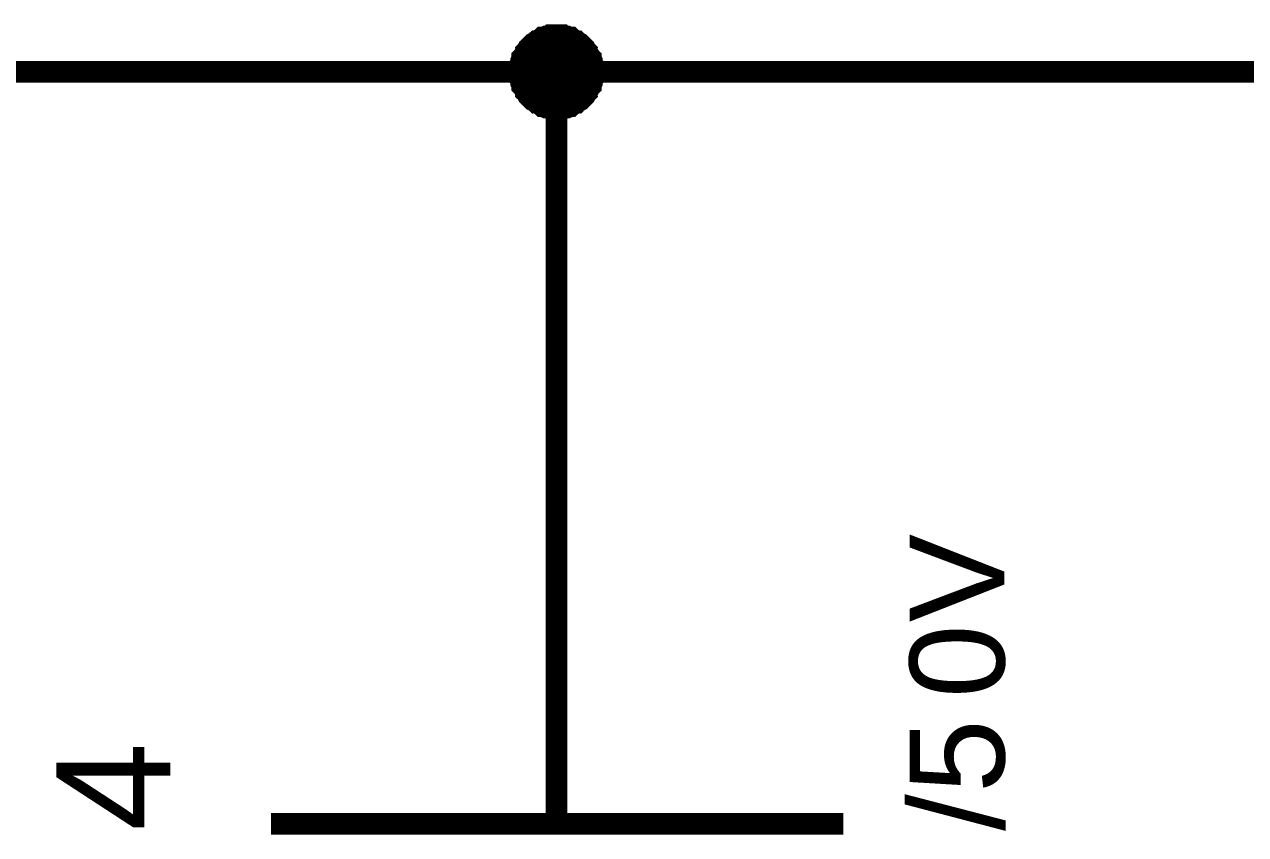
# Model space of a CAD drawing. Header units: millimetres. Extents: x -2024 to 917, y -725 to 13.
# Drawn here: x 659.55 to 676.61, y -456.94 to -445.63 of the extents above; entities that cross this region are included whole.
import ezdxf

# ---------------------------------------------------------------- set-up
doc = ezdxf.new("R2010")
doc.units = ezdxf.units.MM
doc.layers.add('Sheet', color=255, linetype='Continuous')
doc.styles.get("Standard").update_dxf_attribs({"font": 'arial.ttf'})

msp = doc.modelspace()

# ---------------------------------------------------------------- linework, layer by layer
at = {"layer": 'Sheet'}
for points, const_width in [([(666.469, -446.293), (666.469, -446.26), (666.469, -446.244), (666.469, -446.21), (666.486, -446.194), (666.486, -446.161), (666.486, -446.144), (666.502, -446.111), (666.502, -446.095), (666.519, -446.078), (666.535, -446.045), (666.552, -446.028), (666.552, -446.012), (666.569, -445.995), (666.585, -445.962), (666.602, -445.946), (666.618, -445.929), (666.635, -445.912), (666.651, -445.896), (666.684, -445.879), (666.701, -445.863), (666.717, -445.863), (666.734, -445.846), (666.767, -445.83), (666.784, -445.813), (666.8, -445.813), (666.833, -445.797), (666.85, -445.797), (666.883, -445.797), (666.9, -445.78), (666.933, -445.78), (666.949, -445.78), (666.982, -445.78)], 0.3), ([(666.469, -446.293), (666.469, -446.26), (666.469, -446.244), (666.469, -446.21), (666.486, -446.194), (666.486, -446.161), (666.486, -446.144), (666.502, -446.111), (666.502, -446.095), (666.519, -446.078), (666.535, -446.045), (666.552, -446.028), (666.552, -446.012), (666.569, -445.995), (666.585, -445.962), (666.602, -445.946), (666.618, -445.929), (666.635, -445.912), (666.651, -445.896), (666.684, -445.879), (666.701, -445.863), (666.717, -445.863), (666.734, -445.846), (666.767, -445.83), (666.784, -445.813), (666.8, -445.813), (666.833, -445.797), (666.85, -445.797), (666.883, -445.797), (666.9, -445.78), (666.933, -445.78), (666.949, -445.78), (666.982, -445.78)], 0.3), ([(666.469, -446.293), (666.469, -446.26), (666.469, -446.244), (666.469, -446.21), (666.486, -446.194), (666.486, -446.161), (666.486, -446.144), (666.502, -446.111), (666.502, -446.095), (666.519, -446.078), (666.535, -446.045), (666.552, -446.028), (666.552, -446.012), (666.569, -445.995), (666.585, -445.962), (666.602, -445.946), (666.618, -445.929), (666.635, -445.912), (666.651, -445.896), (666.684, -445.879), (666.701, -445.863), (666.717, -445.863), (666.734, -445.846), (666.767, -445.83), (666.784, -445.813), (666.8, -445.813), (666.833, -445.797), (666.85, -445.797), (666.883, -445.797), (666.9, -445.78), (666.933, -445.78), (666.949, -445.78), (666.982, -445.78)], 0.3), ([(666.469, -446.293), (666.469, -446.26), (666.469, -446.244), (666.469, -446.21), (666.486, -446.194), (666.486, -446.161), (666.486, -446.144), (666.502, -446.111), (666.502, -446.095), (666.519, -446.078), (666.535, -446.045), (666.552, -446.028), (666.552, -446.012), (666.569, -445.995), (666.585, -445.962), (666.602, -445.946), (666.618, -445.929), (666.635, -445.912), (666.651, -445.896), (666.684, -445.879), (666.701, -445.863), (666.717, -445.863), (666.734, -445.846), (666.767, -445.83), (666.784, -445.813), (666.8, -445.813), (666.833, -445.797), (666.85, -445.797), (666.883, -445.797), (666.9, -445.78), (666.933, -445.78), (666.949, -445.78), (666.982, -445.78)], 0.3), ([(666.982, -445.78), (666.982, -445.78)], 0.3), ([(666.982, -445.78), (667.015, -445.78), (667.032, -445.78), (667.065, -445.78), (667.082, -445.797), (667.115, -445.797), (667.131, -445.797), (667.164, -445.813), (667.181, -445.813), (667.197, -445.83), (667.231, -445.846), (667.247, -445.863), (667.264, -445.863), (667.28, -445.879), (667.313, -445.896), (667.33, -445.912), (667.346, -445.929), (667.363, -445.946), (667.38, -445.962), (667.396, -445.995), (667.413, -446.012), (667.413, -446.028), (667.429, -446.045), (667.446, -446.078), (667.462, -446.095), (667.462, -446.111), (667.479, -446.144), (667.479, -446.161), (667.479, -446.194), (667.495, -446.21), (667.495, -446.244), (667.495, -446.26), (667.495, -446.293)], 0.3), ([(666.982, -445.78), (666.982, -445.78)], 0.3), ([(666.982, -445.78), (667.015, -445.78), (667.032, -445.78), (667.065, -445.78), (667.082, -445.797), (667.115, -445.797), (667.131, -445.797), (667.164, -445.813), (667.181, -445.813), (667.197, -445.83), (667.231, -445.846), (667.247, -445.863), (667.264, -445.863), (667.28, -445.879), (667.313, -445.896), (667.33, -445.912), (667.346, -445.929), (667.363, -445.946), (667.38, -445.962), (667.396, -445.995), (667.413, -446.012), (667.413, -446.028), (667.429, -446.045), (667.446, -446.078), (667.462, -446.095), (667.462, -446.111), (667.479, -446.144), (667.479, -446.161), (667.479, -446.194), (667.495, -446.21), (667.495, -446.244), (667.495, -446.26), (667.495, -446.293)], 0.3), ([(666.982, -445.78), (666.982, -445.78)], 0.3), ([(666.982, -445.78), (667.015, -445.78), (667.032, -445.78), (667.065, -445.78), (667.082, -445.797), (667.115, -445.797), (667.131, -445.797), (667.164, -445.813), (667.181, -445.813), (667.197, -445.83), (667.231, -445.846), (667.247, -445.863), (667.264, -445.863), (667.28, -445.879), (667.313, -445.896), (667.33, -445.912), (667.346, -445.929), (667.363, -445.946), (667.38, -445.962), (667.396, -445.995), (667.413, -446.012), (667.413, -446.028), (667.429, -446.045), (667.446, -446.078), (667.462, -446.095), (667.462, -446.111), (667.479, -446.144), (667.479, -446.161), (667.479, -446.194), (667.495, -446.21), (667.495, -446.244), (667.495, -446.26), (667.495, -446.293)], 0.3), ([(666.982, -445.78), (666.982, -445.78)], 0.3), ([(666.982, -445.78), (667.015, -445.78), (667.032, -445.78), (667.065, -445.78), (667.082, -445.797), (667.115, -445.797), (667.131, -445.797), (667.164, -445.813), (667.181, -445.813), (667.197, -445.83), (667.231, -445.846), (667.247, -445.863), (667.264, -445.863), (667.28, -445.879), (667.313, -445.896), (667.33, -445.912), (667.346, -445.929), (667.363, -445.946), (667.38, -445.962), (667.396, -445.995), (667.413, -446.012), (667.413, -446.028), (667.429, -446.045), (667.446, -446.078), (667.462, -446.095), (667.462, -446.111), (667.479, -446.144), (667.479, -446.161), (667.479, -446.194), (667.495, -446.21), (667.495, -446.244), (667.495, -446.26), (667.495, -446.293)], 0.3), ([(666.469, -446.293), (666.469, -446.26), (666.469, -446.244), (666.469, -446.21), (666.486, -446.194), (666.486, -446.161), (666.486, -446.144), (666.502, -446.111), (666.502, -446.095), (666.519, -446.078), (666.535, -446.045), (666.552, -446.028), (666.552, -446.012), (666.569, -445.995), (666.585, -445.962), (666.602, -445.946), (666.618, -445.929), (666.635, -445.912), (666.651, -445.896), (666.684, -445.879), (666.701, -445.863), (666.717, -445.863), (666.734, -445.846), (666.767, -445.83), (666.784, -445.813), (666.8, -445.813), (666.833, -445.797), (666.85, -445.797), (666.883, -445.797), (666.9, -445.78), (666.933, -445.78), (666.949, -445.78), (666.982, -445.78)], 0.0991), ([(666.469, -446.293), (666.469, -446.26), (666.469, -446.244), (666.469, -446.21), (666.486, -446.194), (666.486, -446.161), (666.486, -446.144), (666.502, -446.111), (666.502, -446.095), (666.519, -446.078), (666.535, -446.045), (666.552, -446.028), (666.552, -446.012), (666.569, -445.995), (666.585, -445.962), (666.602, -445.946), (666.618, -445.929), (666.635, -445.912), (666.651, -445.896), (666.684, -445.879), (666.701, -445.863), (666.717, -445.863), (666.734, -445.846), (666.767, -445.83), (666.784, -445.813), (666.8, -445.813), (666.833, -445.797), (666.85, -445.797), (666.883, -445.797), (666.9, -445.78), (666.933, -445.78), (666.949, -445.78), (666.982, -445.78)], 0.0991), ([(666.469, -446.293), (666.469, -446.26), (666.469, -446.244), (666.469, -446.21), (666.486, -446.194), (666.486, -446.161), (666.486, -446.144), (666.502, -446.111), (666.502, -446.095), (666.519, -446.078), (666.535, -446.045), (666.552, -446.028), (666.552, -446.012), (666.569, -445.995), (666.585, -445.962), (666.602, -445.946), (666.618, -445.929), (666.635, -445.912), (666.651, -445.896), (666.684, -445.879), (666.701, -445.863), (666.717, -445.863), (666.734, -445.846), (666.767, -445.83), (666.784, -445.813), (666.8, -445.813), (666.833, -445.797), (666.85, -445.797), (666.883, -445.797), (666.9, -445.78), (666.933, -445.78), (666.949, -445.78), (666.982, -445.78)], 0.0991), ([(666.469, -446.293), (666.469, -446.26), (666.469, -446.244), (666.469, -446.21), (666.486, -446.194), (666.486, -446.161), (666.486, -446.144), (666.502, -446.111), (666.502, -446.095), (666.519, -446.078), (666.535, -446.045), (666.552, -446.028), (666.552, -446.012), (666.569, -445.995), (666.585, -445.962), (666.602, -445.946), (666.618, -445.929), (666.635, -445.912), (666.651, -445.896), (666.684, -445.879), (666.701, -445.863), (666.717, -445.863), (666.734, -445.846), (666.767, -445.83), (666.784, -445.813), (666.8, -445.813), (666.833, -445.797), (666.85, -445.797), (666.883, -445.797), (666.9, -445.78), (666.933, -445.78), (666.949, -445.78), (666.982, -445.78)], 0.0991), ([(666.982, -445.78), (666.982, -445.78)], 0.0991), ([(666.982, -445.78), (667.015, -445.78), (667.032, -445.78), (667.065, -445.78), (667.082, -445.797), (667.115, -445.797), (667.131, -445.797), (667.164, -445.813), (667.181, -445.813), (667.197, -445.83), (667.231, -445.846), (667.247, -445.863), (667.264, -445.863), (667.28, -445.879), (667.313, -445.896), (667.33, -445.912), (667.346, -445.929), (667.363, -445.946), (667.38, -445.962), (667.396, -445.995), (667.413, -446.012), (667.413, -446.028), (667.429, -446.045), (667.446, -446.078), (667.462, -446.095), (667.462, -446.111), (667.479, -446.144), (667.479, -446.161), (667.479, -446.194), (667.495, -446.21), (667.495, -446.244), (667.495, -446.26), (667.495, -446.293)], 0.0991), ([(666.982, -445.78), (666.982, -445.78)], 0.0991), ([(666.982, -445.78), (667.015, -445.78), (667.032, -445.78), (667.065, -445.78), (667.082, -445.797), (667.115, -445.797), (667.131, -445.797), (667.164, -445.813), (667.181, -445.813), (667.197, -445.83), (667.231, -445.846), (667.247, -445.863), (667.264, -445.863), (667.28, -445.879), (667.313, -445.896), (667.33, -445.912), (667.346, -445.929), (667.363, -445.946), (667.38, -445.962), (667.396, -445.995), (667.413, -446.012), (667.413, -446.028), (667.429, -446.045), (667.446, -446.078), (667.462, -446.095), (667.462, -446.111), (667.479, -446.144), (667.479, -446.161), (667.479, -446.194), (667.495, -446.21), (667.495, -446.244), (667.495, -446.26), (667.495, -446.293)], 0.0991), ([(666.982, -445.78), (666.982, -445.78)], 0.0991), ([(666.982, -445.78), (667.015, -445.78), (667.032, -445.78), (667.065, -445.78), (667.082, -445.797), (667.115, -445.797), (667.131, -445.797), (667.164, -445.813), (667.181, -445.813), (667.197, -445.83), (667.231, -445.846), (667.247, -445.863), (667.264, -445.863), (667.28, -445.879), (667.313, -445.896), (667.33, -445.912), (667.346, -445.929), (667.363, -445.946), (667.38, -445.962), (667.396, -445.995), (667.413, -446.012), (667.413, -446.028), (667.429, -446.045), (667.446, -446.078), (667.462, -446.095), (667.462, -446.111), (667.479, -446.144), (667.479, -446.161), (667.479, -446.194), (667.495, -446.21), (667.495, -446.244), (667.495, -446.26), (667.495, -446.293)], 0.0991), ([(666.982, -445.78), (666.982, -445.78)], 0.0991), ([(666.982, -445.78), (667.015, -445.78), (667.032, -445.78), (667.065, -445.78), (667.082, -445.797), (667.115, -445.797), (667.131, -445.797), (667.164, -445.813), (667.181, -445.813), (667.197, -445.83), (667.231, -445.846), (667.247, -445.863), (667.264, -445.863), (667.28, -445.879), (667.313, -445.896), (667.33, -445.912), (667.346, -445.929), (667.363, -445.946), (667.38, -445.962), (667.396, -445.995), (667.413, -446.012), (667.413, -446.028), (667.429, -446.045), (667.446, -446.078), (667.462, -446.095), (667.462, -446.111), (667.479, -446.144), (667.479, -446.161), (667.479, -446.194), (667.495, -446.21), (667.495, -446.244), (667.495, -446.26), (667.495, -446.293)], 0.0991), ([(679.478, -446.293), (666.982, -446.293), (602.019, -446.293)], 0.3), ([(666.982, -446.807), (666.949, -446.807), (666.933, -446.807), (666.9, -446.807), (666.883, -446.79), (666.85, -446.79), (666.833, -446.79), (666.8, -446.773), (666.784, -446.773), (666.767, -446.757), (666.734, -446.74), (666.717, -446.724), (666.701, -446.724), (666.684, -446.707), (666.651, -446.691), (666.635, -446.674), (666.618, -446.658), (666.602, -446.641), (666.585, -446.624), (666.569, -446.591), (666.552, -446.575), (666.552, -446.558), (666.535, -446.542), (666.519, -446.509), (666.502, -446.492), (666.502, -446.475), (666.486, -446.442), (666.486, -446.426), (666.486, -446.393), (666.469, -446.376), (666.469, -446.343), (666.469, -446.326), (666.469, -446.293)], 0.3), ([(666.469, -446.293), (666.469, -446.293)], 0.3), ([(666.982, -446.807), (666.949, -446.807), (666.933, -446.807), (666.9, -446.807), (666.883, -446.79), (666.85, -446.79), (666.833, -446.79), (666.8, -446.773), (666.784, -446.773), (666.767, -446.757), (666.734, -446.74), (666.717, -446.724), (666.701, -446.724), (666.684, -446.707), (666.651, -446.691), (666.635, -446.674), (666.618, -446.658), (666.602, -446.641), (666.585, -446.624), (666.569, -446.591), (666.552, -446.575), (666.552, -446.558), (666.535, -446.542), (666.519, -446.509), (666.502, -446.492), (666.502, -446.475), (666.486, -446.442), (666.486, -446.426), (666.486, -446.393), (666.469, -446.376), (666.469, -446.343), (666.469, -446.326), (666.469, -446.293)], 0.3), ([(666.469, -446.293), (666.469, -446.293)], 0.3), ([(666.982, -446.807), (666.949, -446.807), (666.933, -446.807), (666.9, -446.807), (666.883, -446.79), (666.85, -446.79), (666.833, -446.79), (666.8, -446.773), (666.784, -446.773), (666.767, -446.757), (666.734, -446.74), (666.717, -446.724), (666.701, -446.724), (666.684, -446.707), (666.651, -446.691), (666.635, -446.674), (666.618, -446.658), (666.602, -446.641), (666.585, -446.624), (666.569, -446.591), (666.552, -446.575), (666.552, -446.558), (666.535, -446.542), (666.519, -446.509), (666.502, -446.492), (666.502, -446.475), (666.486, -446.442), (666.486, -446.426), (666.486, -446.393), (666.469, -446.376), (666.469, -446.343), (666.469, -446.326), (666.469, -446.293)], 0.3), ([(666.469, -446.293), (666.469, -446.293)], 0.3), ([(666.982, -446.807), (666.949, -446.807), (666.933, -446.807), (666.9, -446.807), (666.883, -446.79), (666.85, -446.79), (666.833, -446.79), (666.8, -446.773), (666.784, -446.773), (666.767, -446.757), (666.734, -446.74), (666.717, -446.724), (666.701, -446.724), (666.684, -446.707), (666.651, -446.691), (666.635, -446.674), (666.618, -446.658), (666.602, -446.641), (666.585, -446.624), (666.569, -446.591), (666.552, -446.575), (666.552, -446.558), (666.535, -446.542), (666.519, -446.509), (666.502, -446.492), (666.502, -446.475), (666.486, -446.442), (666.486, -446.426), (666.486, -446.393), (666.469, -446.376), (666.469, -446.343), (666.469, -446.326), (666.469, -446.293)], 0.3), ([(666.469, -446.293), (666.469, -446.293)], 0.3), ([(667.495, -446.293), (667.495, -446.326), (667.495, -446.343), (667.495, -446.376), (667.479, -446.393), (667.479, -446.426), (667.479, -446.442), (667.462, -446.475), (667.462, -446.492), (667.446, -446.509), (667.429, -446.542), (667.413, -446.558), (667.413, -446.575), (667.396, -446.591), (667.38, -446.624), (667.363, -446.641), (667.346, -446.658), (667.33, -446.674), (667.313, -446.691), (667.28, -446.707), (667.264, -446.724), (667.247, -446.724), (667.231, -446.74), (667.197, -446.757), (667.181, -446.773), (667.164, -446.773), (667.131, -446.79), (667.115, -446.79), (667.082, -446.79), (667.065, -446.807), (667.032, -446.807), (667.015, -446.807), (666.982, -446.807)], 0.3), ([(666.982, -453.794), (666.982, -446.293)], 0.3), ([(667.495, -446.293), (667.495, -446.326), (667.495, -446.343), (667.495, -446.376), (667.479, -446.393), (667.479, -446.426), (667.479, -446.442), (667.462, -446.475), (667.462, -446.492), (667.446, -446.509), (667.429, -446.542), (667.413, -446.558), (667.413, -446.575), (667.396, -446.591), (667.38, -446.624), (667.363, -446.641), (667.346, -446.658), (667.33, -446.674), (667.313, -446.691), (667.28, -446.707), (667.264, -446.724), (667.247, -446.724), (667.231, -446.74), (667.197, -446.757), (667.181, -446.773), (667.164, -446.773), (667.131, -446.79), (667.115, -446.79), (667.082, -446.79), (667.065, -446.807), (667.032, -446.807), (667.015, -446.807), (666.982, -446.807)], 0.3), ([(667.495, -446.293), (667.495, -446.326), (667.495, -446.343), (667.495, -446.376), (667.479, -446.393), (667.479, -446.426), (667.479, -446.442), (667.462, -446.475), (667.462, -446.492), (667.446, -446.509), (667.429, -446.542), (667.413, -446.558), (667.413, -446.575), (667.396, -446.591), (667.38, -446.624), (667.363, -446.641), (667.346, -446.658), (667.33, -446.674), (667.313, -446.691), (667.28, -446.707), (667.264, -446.724), (667.247, -446.724), (667.231, -446.74), (667.197, -446.757), (667.181, -446.773), (667.164, -446.773), (667.131, -446.79), (667.115, -446.79), (667.082, -446.79), (667.065, -446.807), (667.032, -446.807), (667.015, -446.807), (666.982, -446.807)], 0.3), ([(667.495, -446.293), (667.495, -446.326), (667.495, -446.343), (667.495, -446.376), (667.479, -446.393), (667.479, -446.426), (667.479, -446.442), (667.462, -446.475), (667.462, -446.492), (667.446, -446.509), (667.429, -446.542), (667.413, -446.558), (667.413, -446.575), (667.396, -446.591), (667.38, -446.624), (667.363, -446.641), (667.346, -446.658), (667.33, -446.674), (667.313, -446.691), (667.28, -446.707), (667.264, -446.724), (667.247, -446.724), (667.231, -446.74), (667.197, -446.757), (667.181, -446.773), (667.164, -446.773), (667.131, -446.79), (667.115, -446.79), (667.082, -446.79), (667.065, -446.807), (667.032, -446.807), (667.015, -446.807), (666.982, -446.807)], 0.3), ([(667.495, -446.293), (667.495, -446.293), (667.495, -446.293), (667.495, -446.293), (667.495, -446.293), (667.495, -446.293), (667.495, -446.293), (667.495, -446.293), (667.495, -446.293), (667.495, -446.293), (667.495, -446.293), (667.495, -446.293), (667.495, -446.293), (667.495, -446.293), (667.495, -446.293), (667.495, -446.293), (667.495, -446.293), (667.495, -446.293), (667.495, -446.293), (667.495, -446.293), (667.495, -446.293), (667.495, -446.293), (667.495, -446.293), (667.495, -446.293), (667.495, -446.293), (667.495, -446.293), (667.495, -446.293), (667.495, -446.293), (667.495, -446.293), (667.495, -446.293), (667.495, -446.293), (667.495, -446.293), (667.495, -446.293)], 0.3), ([(667.495, -446.293), (667.495, -446.293)], 0.3), ([(667.495, -446.293), (667.495, -446.293), (667.495, -446.293), (667.495, -446.293), (667.495, -446.293), (667.495, -446.293), (667.495, -446.293), (667.495, -446.293), (667.495, -446.293), (667.495, -446.293), (667.495, -446.293), (667.495, -446.293), (667.495, -446.293), (667.495, -446.293), (667.495, -446.293), (667.495, -446.293), (667.495, -446.293), (667.495, -446.293), (667.495, -446.293), (667.495, -446.293), (667.495, -446.293), (667.495, -446.293), (667.495, -446.293), (667.495, -446.293), (667.495, -446.293), (667.495, -446.293), (667.495, -446.293), (667.495, -446.293), (667.495, -446.293), (667.495, -446.293), (667.495, -446.293), (667.495, -446.293), (667.495, -446.293)], 0.3), ([(667.495, -446.293), (667.495, -446.293)], 0.3), ([(667.495, -446.293), (667.495, -446.293), (667.495, -446.293), (667.495, -446.293), (667.495, -446.293), (667.495, -446.293), (667.495, -446.293), (667.495, -446.293), (667.495, -446.293), (667.495, -446.293), (667.495, -446.293), (667.495, -446.293), (667.495, -446.293), (667.495, -446.293), (667.495, -446.293), (667.495, -446.293), (667.495, -446.293), (667.495, -446.293), (667.495, -446.293), (667.495, -446.293), (667.495, -446.293), (667.495, -446.293), (667.495, -446.293), (667.495, -446.293), (667.495, -446.293), (667.495, -446.293), (667.495, -446.293), (667.495, -446.293), (667.495, -446.293), (667.495, -446.293), (667.495, -446.293), (667.495, -446.293), (667.495, -446.293)], 0.3), ([(667.495, -446.293), (667.495, -446.293)], 0.3), ([(667.495, -446.293), (667.495, -446.293), (667.495, -446.293), (667.495, -446.293), (667.495, -446.293), (667.495, -446.293), (667.495, -446.293), (667.495, -446.293), (667.495, -446.293), (667.495, -446.293), (667.495, -446.293), (667.495, -446.293), (667.495, -446.293), (667.495, -446.293), (667.495, -446.293), (667.495, -446.293), (667.495, -446.293), (667.495, -446.293), (667.495, -446.293), (667.495, -446.293), (667.495, -446.293), (667.495, -446.293), (667.495, -446.293), (667.495, -446.293), (667.495, -446.293), (667.495, -446.293), (667.495, -446.293), (667.495, -446.293), (667.495, -446.293), (667.495, -446.293), (667.495, -446.293), (667.495, -446.293), (667.495, -446.293)], 0.3), ([(667.495, -446.293), (667.495, -446.293)], 0.3), ([(666.982, -446.807), (666.949, -446.807), (666.933, -446.807), (666.9, -446.807), (666.883, -446.79), (666.85, -446.79), (666.833, -446.79), (666.8, -446.773), (666.784, -446.773), (666.767, -446.757), (666.734, -446.74), (666.717, -446.724), (666.701, -446.724), (666.684, -446.707), (666.651, -446.691), (666.635, -446.674), (666.618, -446.658), (666.602, -446.641), (666.585, -446.624), (666.569, -446.591), (666.552, -446.575), (666.552, -446.558), (666.535, -446.542), (666.519, -446.509), (666.502, -446.492), (666.502, -446.475), (666.486, -446.442), (666.486, -446.426), (666.486, -446.393), (666.469, -446.376), (666.469, -446.343), (666.469, -446.326), (666.469, -446.293)], 0.0991), ([(666.469, -446.293), (666.469, -446.293)], 0.0991), ([(666.982, -446.807), (666.949, -446.807), (666.933, -446.807), (666.9, -446.807), (666.883, -446.79), (666.85, -446.79), (666.833, -446.79), (666.8, -446.773), (666.784, -446.773), (666.767, -446.757), (666.734, -446.74), (666.717, -446.724), (666.701, -446.724), (666.684, -446.707), (666.651, -446.691), (666.635, -446.674), (666.618, -446.658), (666.602, -446.641), (666.585, -446.624), (666.569, -446.591), (666.552, -446.575), (666.552, -446.558), (666.535, -446.542), (666.519, -446.509), (666.502, -446.492), (666.502, -446.475), (666.486, -446.442), (666.486, -446.426), (666.486, -446.393), (666.469, -446.376), (666.469, -446.343), (666.469, -446.326), (666.469, -446.293)], 0.0991), ([(666.469, -446.293), (666.469, -446.293)], 0.0991), ([(666.982, -446.807), (666.949, -446.807), (666.933, -446.807), (666.9, -446.807), (666.883, -446.79), (666.85, -446.79), (666.833, -446.79), (666.8, -446.773), (666.784, -446.773), (666.767, -446.757), (666.734, -446.74), (666.717, -446.724), (666.701, -446.724), (666.684, -446.707), (666.651, -446.691), (666.635, -446.674), (666.618, -446.658), (666.602, -446.641), (666.585, -446.624), (666.569, -446.591), (666.552, -446.575), (666.552, -446.558), (666.535, -446.542), (666.519, -446.509), (666.502, -446.492), (666.502, -446.475), (666.486, -446.442), (666.486, -446.426), (666.486, -446.393), (666.469, -446.376), (666.469, -446.343), (666.469, -446.326), (666.469, -446.293)], 0.0991), ([(666.469, -446.293), (666.469, -446.293)], 0.0991), ([(666.982, -446.807), (666.949, -446.807), (666.933, -446.807), (666.9, -446.807), (666.883, -446.79), (666.85, -446.79), (666.833, -446.79), (666.8, -446.773), (666.784, -446.773), (666.767, -446.757), (666.734, -446.74), (666.717, -446.724), (666.701, -446.724), (666.684, -446.707), (666.651, -446.691), (666.635, -446.674), (666.618, -446.658), (666.602, -446.641), (666.585, -446.624), (666.569, -446.591), (666.552, -446.575), (666.552, -446.558), (666.535, -446.542), (666.519, -446.509), (666.502, -446.492), (666.502, -446.475), (666.486, -446.442), (666.486, -446.426), (666.486, -446.393), (666.469, -446.376), (666.469, -446.343), (666.469, -446.326), (666.469, -446.293)], 0.0991), ([(666.469, -446.293), (666.469, -446.293)], 0.0991), ([(667.495, -446.293), (667.495, -446.326), (667.495, -446.343), (667.495, -446.376), (667.479, -446.393), (667.479, -446.426), (667.479, -446.442), (667.462, -446.475), (667.462, -446.492), (667.446, -446.509), (667.429, -446.542), (667.413, -446.558), (667.413, -446.575), (667.396, -446.591), (667.38, -446.624), (667.363, -446.641), (667.346, -446.658), (667.33, -446.674), (667.313, -446.691), (667.28, -446.707), (667.264, -446.724), (667.247, -446.724), (667.231, -446.74), (667.197, -446.757), (667.181, -446.773), (667.164, -446.773), (667.131, -446.79), (667.115, -446.79), (667.082, -446.79), (667.065, -446.807), (667.032, -446.807), (667.015, -446.807), (666.982, -446.807)], 0.0991), ([(667.495, -446.293), (667.495, -446.326), (667.495, -446.343), (667.495, -446.376), (667.479, -446.393), (667.479, -446.426), (667.479, -446.442), (667.462, -446.475), (667.462, -446.492), (667.446, -446.509), (667.429, -446.542), (667.413, -446.558), (667.413, -446.575), (667.396, -446.591), (667.38, -446.624), (667.363, -446.641), (667.346, -446.658), (667.33, -446.674), (667.313, -446.691), (667.28, -446.707), (667.264, -446.724), (667.247, -446.724), (667.231, -446.74), (667.197, -446.757), (667.181, -446.773), (667.164, -446.773), (667.131, -446.79), (667.115, -446.79), (667.082, -446.79), (667.065, -446.807), (667.032, -446.807), (667.015, -446.807), (666.982, -446.807)], 0.0991), ([(667.495, -446.293), (667.495, -446.326), (667.495, -446.343), (667.495, -446.376), (667.479, -446.393), (667.479, -446.426), (667.479, -446.442), (667.462, -446.475), (667.462, -446.492), (667.446, -446.509), (667.429, -446.542), (667.413, -446.558), (667.413, -446.575), (667.396, -446.591), (667.38, -446.624), (667.363, -446.641), (667.346, -446.658), (667.33, -446.674), (667.313, -446.691), (667.28, -446.707), (667.264, -446.724), (667.247, -446.724), (667.231, -446.74), (667.197, -446.757), (667.181, -446.773), (667.164, -446.773), (667.131, -446.79), (667.115, -446.79), (667.082, -446.79), (667.065, -446.807), (667.032, -446.807), (667.015, -446.807), (666.982, -446.807)], 0.0991), ([(667.495, -446.293), (667.495, -446.326), (667.495, -446.343), (667.495, -446.376), (667.479, -446.393), (667.479, -446.426), (667.479, -446.442), (667.462, -446.475), (667.462, -446.492), (667.446, -446.509), (667.429, -446.542), (667.413, -446.558), (667.413, -446.575), (667.396, -446.591), (667.38, -446.624), (667.363, -446.641), (667.346, -446.658), (667.33, -446.674), (667.313, -446.691), (667.28, -446.707), (667.264, -446.724), (667.247, -446.724), (667.231, -446.74), (667.197, -446.757), (667.181, -446.773), (667.164, -446.773), (667.131, -446.79), (667.115, -446.79), (667.082, -446.79), (667.065, -446.807), (667.032, -446.807), (667.015, -446.807), (666.982, -446.807)], 0.0991), ([(667.495, -446.293), (667.495, -446.293), (667.495, -446.293), (667.495, -446.293), (667.495, -446.293), (667.495, -446.293), (667.495, -446.293), (667.495, -446.293), (667.495, -446.293), (667.495, -446.293), (667.495, -446.293), (667.495, -446.293), (667.495, -446.293), (667.495, -446.293), (667.495, -446.293), (667.495, -446.293), (667.495, -446.293), (667.495, -446.293), (667.495, -446.293), (667.495, -446.293), (667.495, -446.293), (667.495, -446.293), (667.495, -446.293), (667.495, -446.293), (667.495, -446.293), (667.495, -446.293), (667.495, -446.293), (667.495, -446.293), (667.495, -446.293), (667.495, -446.293), (667.495, -446.293), (667.495, -446.293), (667.495, -446.293)], 0.0991), ([(667.495, -446.293), (667.495, -446.293)], 0.0991), ([(667.495, -446.293), (667.495, -446.293), (667.495, -446.293), (667.495, -446.293), (667.495, -446.293), (667.495, -446.293), (667.495, -446.293), (667.495, -446.293), (667.495, -446.293), (667.495, -446.293), (667.495, -446.293), (667.495, -446.293), (667.495, -446.293), (667.495, -446.293), (667.495, -446.293), (667.495, -446.293), (667.495, -446.293), (667.495, -446.293), (667.495, -446.293), (667.495, -446.293), (667.495, -446.293), (667.495, -446.293), (667.495, -446.293), (667.495, -446.293), (667.495, -446.293), (667.495, -446.293), (667.495, -446.293), (667.495, -446.293), (667.495, -446.293), (667.495, -446.293), (667.495, -446.293), (667.495, -446.293), (667.495, -446.293)], 0.0991), ([(667.495, -446.293), (667.495, -446.293)], 0.0991), ([(667.495, -446.293), (667.495, -446.293), (667.495, -446.293), (667.495, -446.293), (667.495, -446.293), (667.495, -446.293), (667.495, -446.293), (667.495, -446.293), (667.495, -446.293), (667.495, -446.293), (667.495, -446.293), (667.495, -446.293), (667.495, -446.293), (667.495, -446.293), (667.495, -446.293), (667.495, -446.293), (667.495, -446.293), (667.495, -446.293), (667.495, -446.293), (667.495, -446.293), (667.495, -446.293), (667.495, -446.293), (667.495, -446.293), (667.495, -446.293), (667.495, -446.293), (667.495, -446.293), (667.495, -446.293), (667.495, -446.293), (667.495, -446.293), (667.495, -446.293), (667.495, -446.293), (667.495, -446.293), (667.495, -446.293)], 0.0991), ([(667.495, -446.293), (667.495, -446.293)], 0.0991), ([(667.495, -446.293), (667.495, -446.293), (667.495, -446.293), (667.495, -446.293), (667.495, -446.293), (667.495, -446.293), (667.495, -446.293), (667.495, -446.293), (667.495, -446.293), (667.495, -446.293), (667.495, -446.293), (667.495, -446.293), (667.495, -446.293), (667.495, -446.293), (667.495, -446.293), (667.495, -446.293), (667.495, -446.293), (667.495, -446.293), (667.495, -446.293), (667.495, -446.293), (667.495, -446.293), (667.495, -446.293), (667.495, -446.293), (667.495, -446.293), (667.495, -446.293), (667.495, -446.293), (667.495, -446.293), (667.495, -446.293), (667.495, -446.293), (667.495, -446.293), (667.495, -446.293), (667.495, -446.293), (667.495, -446.293)], 0.0991), ([(667.495, -446.293), (667.495, -446.293)], 0.0991), ([(666.982, -456.792), (666.982, -453.794)], 0.3), ([(662.993, -456.792), (670.988, -456.792)], 0.3)]:
    msp.add_lwpolyline(points, dxfattribs=dict(at, const_width=const_width))
at = {"layer": 'Sheet', "const_width": 0.508}
msp.add_lwpolyline([(666.689, -446.286, 1), (667.197, -446.286, 1)], format="xyb", close=True, dxfattribs=at)

# ---------------------------------------------------------------- texts
at = {"layer": 'Sheet'}
for s, height, p in [('V', 1.325, (673.239, -453.977)), ('0', 1.325, (673.239, -455.036)), ('5', 1.325, (673.239, -456.361)), ('4', 1.59, (661.587, -456.891)), ('/', 1.325, (673.239, -456.891))]:
    msp.add_text(s, height=height, rotation=90, dxfattribs=at).set_placement(p)

doc.saveas('drawing.dxf')
